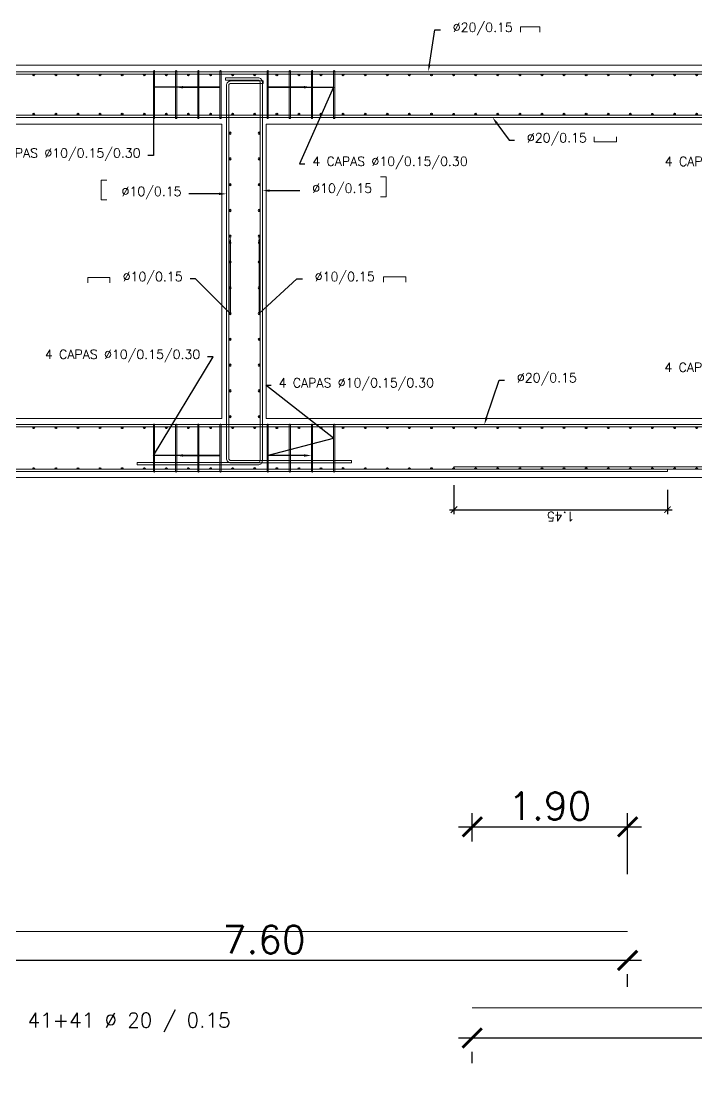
# Model space of a CAD drawing. Header units: metres. Extents: x 1291 to 1536, y 1774 to 1932.
# Drawn here: x 1377.64 to 1382.23, y 1786.16 to 1793.29 of the extents above; entities that cross this region are included whole.
import ezdxf
from ezdxf import colors
from ezdxf.entities.mleader import LeaderData, LeaderLine
from ezdxf.math import Vec2, Vec3

# ---------------------------------------------------------------- set-up
doc = ezdxf.new("R2010")
doc.units = ezdxf.units.M
doc.layers.add('Des', color=4, linetype='Continuous', lineweight=20)
doc.layers.add('YPSOM_ARMADURAS', color=164, linetype='Continuous')
doc.styles.add('SPING-TEXTO', font='romans.shx')
doc.styles.add('YPSOM-TEXTO', font='romans.shx')
doc.styles.add('YPSOM_40', font='romans.shx', dxfattribs={"height": 0.1})
doc.dimstyles.new('SPing_75', dxfattribs={"dimscale": 0.075, "dimtxt": 2.5, "dimasz": 1.75, "dimexe": 1.25, "dimexo": 5, "dimtad": 1, "dimzin": 1, "dimdsep": 46, "dimtxsty": 'SPING-TEXTO', "dimblk": 'ARCHTICK', "dimcen": 0, "dimdle": 1.25, "dimclrd": 1, "dimclre": 9, "dimclrt": 2, "dimadec": 0, "dimazin": 0, "dimtfac": 1, "dimtmove": 0, "dimatfit": 3, "dimfxl": 1, "dimarcsym": 0})
doc.dimstyles.new('YPSOM_25', dxfattribs={"dimscale": 0.025, "dimtxt": 2.5, "dimasz": 1.75, "dimexe": 1.25, "dimexo": 5, "dimtad": 1, "dimzin": 1, "dimdsep": 46, "dimtxsty": 'YPSOM-TEXTO', "dimblk": 'ARCHTICK', "dimcen": 0, "dimdle": 1.25, "dimclrd": 1, "dimclre": 9, "dimclrt": 2, "dimadec": 0, "dimazin": 0, "dimtfac": 1, "dimtmove": 0, "dimatfit": 3, "dimfxl": 1, "dimarcsym": 0})

# ---------------------------------------------------------------- blocks, each defined once
blk = doc.blocks.new('*U168')
at = {"layer": 'YPSOM_ARMADURAS'}
blk.add_circle((0, 0), 0.005, dxfattribs=at)
blk = doc.blocks.new('*U169')
at = {"layer": 'Des', "color": 0, "linetype": 'ByBlock', "lineweight": -2, "transparency": 16777216}
for p in [(-2.3364, -1.3532), (-2.4662, -1.4284), (-2.596, -1.5035), (-2.7258, -1.5787), (-2.8556, -1.6539), (-2.9854, -1.7291), (-3.1152, -1.8042), (-3.245, -1.8794), (-3.3748, -1.9546), (-3.5046, -2.0298), (-3.6344, -2.105), (-3.7642, -2.1801), (-3.894, -2.2553), (-4.0238, -2.3305), (-4.1536, -2.4057), (-4.2834, -2.4808), (-4.4133, -2.556), (-4.5431, -2.6312), (-4.6729, -2.7064), (-4.8027, -2.7815), (-4.9325, -2.8567), (-5.0623, -2.9319), (-5.1921, -3.0071), (-5.3219, -3.0823), (-5.4517, -3.1574), (-5.5815, -3.2326), (-5.7113, -3.3078), (-5.8411, -3.383), (-5.9709, -3.4581), (-6.1007, -3.5333), (-6.2305, -3.6085)]:
    blk.add_blockref('*U168', p, dxfattribs=at)
blk = doc.blocks.new('*U160')
at = {"layer": 'YPSOM_ARMADURAS'}
blk.add_circle((0, 0), 0.005, dxfattribs=at)
blk = doc.blocks.new('*U161')
at = {"layer": 'Des', "color": 0, "linetype": 'ByBlock', "lineweight": -2, "transparency": 16777216}
for p in [(-2.3364, -1.3532), (-2.4662, -1.4284), (-2.596, -1.5035), (-2.7258, -1.5787), (-2.8556, -1.6539), (-2.9854, -1.7291), (-3.1152, -1.8042), (-3.245, -1.8794), (-3.3748, -1.9546), (-3.5046, -2.0298), (-3.6344, -2.105), (-3.7642, -2.1801), (-3.894, -2.2553), (-4.0238, -2.3305), (-4.1536, -2.4057), (-4.2834, -2.4808), (-4.4133, -2.556), (-4.5431, -2.6312), (-4.6729, -2.7064), (-4.8027, -2.7815), (-4.9325, -2.8567), (-5.0623, -2.9319), (-5.1921, -3.0071), (-5.3219, -3.0823), (-5.4517, -3.1574), (-5.5815, -3.2326), (-5.7113, -3.3078), (-5.8411, -3.383), (-5.9709, -3.4581), (-6.1007, -3.5333), (-6.2305, -3.6085)]:
    blk.add_blockref('*U160', p, dxfattribs=at)
blk = doc.blocks.new('*U166')
at = {"layer": 'YPSOM_ARMADURAS'}
blk.add_circle((0, 0), 0.005, dxfattribs=at)
blk = doc.blocks.new('*U167')
at = {"layer": 'Des', "color": 0, "linetype": 'ByBlock', "lineweight": -2, "transparency": 16777216}
for p in [(-2.3364, -1.3532), (-2.4662, -1.4284), (-2.596, -1.5035), (-2.7258, -1.5787), (-2.8556, -1.6539), (-2.9854, -1.7291), (-3.1152, -1.8042), (-3.245, -1.8794), (-3.3748, -1.9546), (-3.5046, -2.0298), (-3.6344, -2.105), (-3.7642, -2.1801), (-3.894, -2.2553), (-4.0238, -2.3305), (-4.1536, -2.4057), (-4.2834, -2.4808), (-4.4133, -2.556), (-4.5431, -2.6312), (-4.6729, -2.7064), (-4.8027, -2.7815), (-4.9325, -2.8567), (-5.0623, -2.9319), (-5.1921, -3.0071), (-5.3219, -3.0823), (-5.4517, -3.1574), (-5.5815, -3.2326), (-5.7113, -3.3078), (-5.8411, -3.383), (-5.9709, -3.4581), (-6.1007, -3.5333), (-6.2305, -3.6085)]:
    blk.add_blockref('*U166', p, dxfattribs=at)
blk = doc.blocks.new('*U164')
at = {"layer": 'YPSOM_ARMADURAS'}
blk.add_circle((0, 0), 0.005, dxfattribs=at)
blk = doc.blocks.new('*U165')
at = {"layer": 'Des', "color": 0, "linetype": 'ByBlock', "lineweight": -2, "transparency": 16777216}
for p in [(-2.3364, -1.3532), (-2.4662, -1.4284), (-2.596, -1.5035), (-2.7258, -1.5787), (-2.8556, -1.6539), (-2.9854, -1.7291), (-3.1152, -1.8042), (-3.245, -1.8794), (-3.3748, -1.9546), (-3.5046, -2.0298), (-3.6344, -2.105), (-3.7642, -2.1801), (-3.894, -2.2553), (-4.0238, -2.3305), (-4.1536, -2.4057), (-4.2834, -2.4808), (-4.4133, -2.556), (-4.5431, -2.6312), (-4.6729, -2.7064), (-4.8027, -2.7815), (-4.9325, -2.8567), (-5.0623, -2.9319), (-5.1921, -3.0071), (-5.3219, -3.0823), (-5.4517, -3.1574), (-5.5815, -3.2326), (-5.7113, -3.3078), (-5.8411, -3.383), (-5.9709, -3.4581), (-6.1007, -3.5333), (-6.2305, -3.6085)]:
    blk.add_blockref('*U164', p, dxfattribs=at)
blk = doc.blocks.new('*U162')
at = {"layer": 'YPSOM_ARMADURAS'}
blk.add_circle((0, 0), 0.006, dxfattribs=at)
blk = doc.blocks.new('*U163')
at = {"layer": 'Des', "color": 0, "linetype": 'ByBlock', "lineweight": -2, "transparency": 16777216}
for p in [(0, 0), (0.0877, -0.1514), (0.1754, -0.3029), (0.2631, -0.4543), (0.3508, -0.6057), (0.4385, -0.7572), (0.5262, -0.9086), (0.6139, -1.06), (0.7017, -1.2115), (0.7894, -1.3629), (0.8771, -1.5144), (0.9648, -1.6658)]:
    blk.add_blockref('*U162', p, dxfattribs=at)
blk = doc.blocks.new('*U150')
at = {"layer": 'YPSOM_ARMADURAS'}
blk.add_circle((0, 0), 0.006, dxfattribs=at)
blk = doc.blocks.new('*U151')
at = {"layer": 'Des', "color": 0, "linetype": 'ByBlock', "lineweight": -2, "transparency": 16777216}
for p in [(0, 0), (0.0877, -0.1514), (0.1754, -0.3029), (0.2631, -0.4543), (0.3508, -0.6057), (0.4385, -0.7572), (0.5262, -0.9086), (0.6139, -1.06), (0.7017, -1.2115), (0.7894, -1.3629), (0.8771, -1.5144), (0.9648, -1.6658)]:
    blk.add_blockref('*U150', p, dxfattribs=at)
blk = doc.blocks.new('_ArchTick')
at = {"color": 0, "linetype": 'ByBlock', "const_width": 0.15}
blk.add_lwpolyline([(-0.5, -0.5), (0.5, 0.5)], dxfattribs=at)
blk = doc.blocks.new('*D262')
at = {"layer": 'Defpoints', "color": 0, "transparency": 16777216}
for p in [(1380.578, 1790.2679), (1382.028, 1790.235), (1382.028, 1789.9762)]:
    blk.add_point(p, dxfattribs=at)
at = {"layer": 'Des', "color": 9, "lineweight": -2, "transparency": 16777216}
for p, q in [((1380.578, 1790.1429), (1380.578, 1789.9449)), ((1382.028, 1790.11), (1382.028, 1789.9449))]:
    blk.add_line(p, q, dxfattribs=at)
at = {"layer": 'Des', "color": 1, "lineweight": -2, "transparency": 16777216}
blk.add_line((1380.5468, 1789.9762), (1382.0593, 1789.9762), dxfattribs=at)
at = {"layer": 'Des', "color": 1, "lineweight": -2, "transparency": 16777216, "xscale": 0.04375, "yscale": 0.04375, "zscale": 0.04375, "rotation": 180}
blk.add_blockref('_ArchTick', (1380.578, 1789.9762), dxfattribs=at)
at = {"layer": 'Des', "color": 1, "lineweight": -2, "transparency": 16777216, "xscale": 0.04375, "yscale": 0.04375, "zscale": 0.04375}
blk.add_blockref('_ArchTick', (1382.028, 1789.9762), dxfattribs=at)
at = {"layer": 'Des', "color": 2, "transparency": 16777216, "insert": (1381.303, 1789.9293), "char_height": 0.0625, "attachment_point": 5, "rotation": 180, "style": 'YPSOM-TEXTO'}
blk.add_mtext('1.45', dxfattribs=at)
blk = doc.blocks.new('*D270')
at = {"layer": 'Defpoints', "color": 0, "transparency": 16777216}
for p in [(1381.7568, 1787.8228), (1380.702, 1787.3475), (1381.7568, 1787.1263)]:
    blk.add_point(p, dxfattribs=at)
at = {"layer": 'Des', "color": 9, "lineweight": -2, "transparency": 16777216}
for p, q in [((1380.702, 1787.7225), (1380.702, 1787.9166)), ((1381.7568, 1787.5013), (1381.7568, 1787.9166))]:
    blk.add_line(p, q, dxfattribs=at)
at = {"layer": 'Des', "color": 1, "lineweight": -2, "transparency": 16777216}
blk.add_line((1380.6082, 1787.8228), (1381.8505, 1787.8228), dxfattribs=at)
at = {"layer": 'Des', "color": 1, "lineweight": -2, "transparency": 16777216, "xscale": 0.13125, "yscale": 0.13125, "zscale": 0.13125, "rotation": 180}
blk.add_blockref('_ArchTick', (1380.702, 1787.8228), dxfattribs=at)
at = {"layer": 'Des', "color": 1, "lineweight": -2, "transparency": 16777216, "xscale": 0.13125, "yscale": 0.13125, "zscale": 0.13125}
blk.add_blockref('_ArchTick', (1381.7568, 1787.8228), dxfattribs=at)
at = {"layer": 'Des', "color": 2, "transparency": 16777216, "insert": (1381.2294, 1787.9635), "char_height": 0.1875, "attachment_point": 5, "style": 'SPING-TEXTO'}
blk.add_mtext('1.90', dxfattribs=at)
blk = doc.blocks.new('*D272')
at = {"layer": 'Defpoints', "color": 0, "transparency": 16777216}
for p in [(1376.8215, 1787.1122), (1381.7568, 1787.1122), (1376.8215, 1786.9158)]:
    blk.add_point(p, dxfattribs=at)
at = {"layer": 'Des', "color": 1, "lineweight": -2, "transparency": 16777216}
blk.add_line((1381.8505, 1786.9158), (1376.7277, 1786.9158), dxfattribs=at)
at = {"layer": 'Des', "color": 9, "lineweight": -2, "transparency": 16777216}
for p, q in [((1376.8215, 1786.7372), (1376.8215, 1786.8221)), ((1381.7568, 1786.7372), (1381.7568, 1786.8221))]:
    blk.add_line(p, q, dxfattribs=at)
at = {"layer": 'Des', "color": 1, "lineweight": -2, "transparency": 16777216, "xscale": 0.13125, "yscale": 0.13125, "zscale": 0.13125, "rotation": 180}
blk.add_blockref('_ArchTick', (1376.8215, 1786.9158), dxfattribs=at)
at = {"layer": 'Des', "color": 1, "lineweight": -2, "transparency": 16777216, "xscale": 0.13125, "yscale": 0.13125, "zscale": 0.13125}
blk.add_blockref('_ArchTick', (1381.7568, 1786.9158), dxfattribs=at)
at = {"layer": 'Des', "color": 2, "transparency": 16777216, "insert": (1379.2891, 1787.0564), "char_height": 0.1875, "attachment_point": 5, "style": 'SPING-TEXTO'}
blk.add_mtext('7.60', dxfattribs=at)
blk = doc.blocks.new('*D273')
at = {"layer": 'Defpoints', "color": 0, "transparency": 16777216}
for p in [(1380.702, 1786.5942), (1388.5801, 1786.5942), (1388.5801, 1786.3892)]:
    blk.add_point(p, dxfattribs=at)
at = {"layer": 'Des', "color": 1, "lineweight": -2, "transparency": 16777216}
blk.add_line((1380.6082, 1786.3892), (1388.6739, 1786.3892), dxfattribs=at)
at = {"layer": 'Des', "color": 9, "lineweight": -2, "transparency": 16777216}
for p, q in [((1380.702, 1786.2192), (1380.702, 1786.2955)), ((1388.5801, 1786.2192), (1388.5801, 1786.2955))]:
    blk.add_line(p, q, dxfattribs=at)
at = {"layer": 'Des', "color": 1, "lineweight": -2, "transparency": 16777216, "xscale": 0.13125, "yscale": 0.13125, "zscale": 0.13125, "rotation": 180}
blk.add_blockref('_ArchTick', (1380.702, 1786.3892), dxfattribs=at)
at = {"layer": 'Des', "color": 1, "lineweight": -2, "transparency": 16777216, "xscale": 0.13125, "yscale": 0.13125, "zscale": 0.13125}
blk.add_blockref('_ArchTick', (1388.5801, 1786.3892), dxfattribs=at)
at = {"layer": 'Des', "color": 2, "transparency": 16777216, "insert": (1384.641, 1786.5299), "char_height": 0.1875, "attachment_point": 5, "style": 'SPING-TEXTO'}
blk.add_mtext('11.80', dxfattribs=at)

msp = doc.modelspace()

# ---------------------------------------------------------------- linework, layer by layer
at = {"layer": 'Des', "color": 9, "elevation": 76.49915}
for points in [[(1381.02974, 1793.21917), (1381.02974, 1793.25417), (1381.16147, 1793.25417), (1381.16147, 1793.21917)], [(1381.53082, 1792.50848), (1381.53082, 1792.47348), (1381.68082, 1792.47348), (1381.68082, 1792.50848)], [(1380.07988, 1792.10093), (1380.11772, 1792.10093), (1380.11772, 1792.23521), (1380.07988, 1792.23521)], [(1378.22092, 1792.07913), (1378.18308, 1792.07913), (1378.18308, 1792.21341), (1378.22092, 1792.21341)], [(1378.0925, 1791.51675), (1378.0925, 1791.55175), (1378.2425, 1791.55175), (1378.2425, 1791.51675)], [(1380.10021, 1791.52161), (1380.10021, 1791.55661), (1380.25021, 1791.55661), (1380.25021, 1791.52161)]]:
    msp.add_lwpolyline(points, dxfattribs=at)
at = {"layer": 'Des', "color": 9, "elevation": 40.44465}
for points in [[(1374.703, 1792.99446), (1392.203, 1792.99446), (1392.203, 1790.19446), (1374.703, 1790.19446)], [(1379.003, 1790.59446), (1379.003, 1792.59446), (1375.003, 1792.59446), (1375.003, 1790.59446)], [(1383.303, 1790.59446), (1383.303, 1792.59446), (1379.303, 1792.59446), (1379.303, 1790.59446)]]:
    msp.add_lwpolyline(points, close=True, dxfattribs=at)
for points in [[(1386.553, 1792.93346), (1386.553, 1792.94946), (1374.778, 1792.94946, 0.4142136), (1374.748, 1792.91946), (1374.748, 1792.59946), (1374.764, 1792.59946), (1374.764, 1792.91946, -0.4142136), (1374.778, 1792.93346)], [(1378.54589, 1792.63554), (1378.54589, 1792.95354, 1), (1378.53789, 1792.95354), (1378.53789, 1792.63554, 1)], [(1378.69589, 1792.63554), (1378.69589, 1792.95354, 1), (1378.68789, 1792.95354), (1378.68789, 1792.63554, 1)], [(1378.8465, 1792.63546), (1378.8465, 1792.95346, 1), (1378.8385, 1792.95346), (1378.8385, 1792.63546, 1)], [(1378.9965, 1792.63546), (1378.9965, 1792.95346, 1), (1378.9885, 1792.95346), (1378.9885, 1792.63546, 1)], [(1379.30951, 1792.63546), (1379.30951, 1792.95346, -1), (1379.31751, 1792.95346), (1379.31751, 1792.63546, -1)], [(1379.45951, 1792.63546), (1379.45951, 1792.95346, -1), (1379.46751, 1792.95346), (1379.46751, 1792.63546, -1)], [(1379.61012, 1792.63554), (1379.61012, 1792.95354, -1), (1379.61812, 1792.95354), (1379.61812, 1792.63554, -1)], [(1379.76012, 1792.63554), (1379.76012, 1792.95354, -1), (1379.76812, 1792.95354), (1379.76812, 1792.63554, -1)], [(1392.08421, 1792.90563), (1392.08421, 1792.66946, -0.4142136), (1392.05421, 1792.63946), (1374.8264, 1792.63946, -0.4142136), (1374.7964, 1792.66946), (1374.7964, 1792.89621), (1374.8124, 1792.89621), (1374.8124, 1792.66946, 0.4142136), (1374.8264, 1792.65546), (1392.05421, 1792.65546, 0.4142136), (1392.06821, 1792.66946), (1392.06821, 1792.90563)], [(1379.883, 1790.31017), (1379.063, 1790.31017, -0.4142136), (1379.049, 1790.32417), (1379.04931, 1792.85696, -0.4142136), (1379.06331, 1792.87096), (1379.28331, 1792.87096), (1379.28331, 1792.88696), (1379.06331, 1792.88696, 0.4142136), (1379.03331, 1792.85696), (1379.033, 1790.32417, 0.4142136), (1379.063, 1790.29417), (1379.883, 1790.29417)], [(1382.028, 1790.251), (1382.028, 1790.235), (1374.77822, 1790.235, -0.4142136), (1374.74822, 1790.265), (1374.74822, 1792.04446), (1374.76422, 1792.04446), (1374.76422, 1790.265, 0.4142136), (1374.77822, 1790.251)], [(1380.578, 1790.25187), (1380.578, 1790.26787), (1392.128, 1790.26787, 0.4142136), (1392.142, 1790.28187), (1392.142, 1792.04446), (1392.158, 1792.04446), (1392.158, 1790.28187, -0.4142136), (1392.128, 1790.25187)], [(1392.12904, 1790.23419), (1392.12904, 1790.52378, 0.4142136), (1392.09904, 1790.55378), (1374.80163, 1790.55378, 0.4142136), (1374.77163, 1790.52378), (1374.77163, 1790.23498), (1374.78763, 1790.23498), (1374.78763, 1790.52378, -0.4142136), (1374.80163, 1790.53778), (1392.09904, 1790.53778, -0.4142136), (1392.11304, 1790.52378), (1392.11304, 1790.23419)], [(1378.54589, 1790.55338), (1378.54589, 1790.23538, -1), (1378.53789, 1790.23538), (1378.53789, 1790.55338, -1)], [(1378.69589, 1790.55338), (1378.69589, 1790.23538, -1), (1378.68789, 1790.23538), (1378.68789, 1790.55338, -1)], [(1378.8465, 1790.55346), (1378.8465, 1790.23546, -1), (1378.8385, 1790.23546), (1378.8385, 1790.55346, -1)], [(1378.9965, 1790.55346), (1378.9965, 1790.23546, -1), (1378.9885, 1790.23546), (1378.9885, 1790.55346, -1)], [(1379.30951, 1790.55346), (1379.30951, 1790.23546, 1), (1379.31751, 1790.23546), (1379.31751, 1790.55346, 1)], [(1379.45951, 1790.55346), (1379.45951, 1790.23546, 1), (1379.46751, 1790.23546), (1379.46751, 1790.55346, 1)], [(1379.61012, 1790.55338), (1379.61012, 1790.23538, 1), (1379.61812, 1790.23538), (1379.61812, 1790.55338, 1)], [(1379.76012, 1790.55338), (1379.76012, 1790.23538, 1), (1379.76812, 1790.23538), (1379.76812, 1790.55338, 1)]]:
    msp.add_lwpolyline(points, format="xyb", close=True, dxfattribs=at)
msp.add_lwpolyline([(1379.02741, 1792.89252), (1379.02741, 1792.90852), (1379.24741, 1792.90852, -0.4142136), (1379.27741, 1792.87852), (1379.27741, 1790.30987, -0.4142136), (1379.24741, 1790.27987), (1378.42741, 1790.27987), (1378.42741, 1790.29587), (1379.24741, 1790.29587, 0.4142136), (1379.26141, 1790.30987), (1379.26141, 1792.87852, 0.4142136), (1379.24741, 1792.89252), (1379.02741, 1792.89252)], format="xyb", dxfattribs=at)
at = {"layer": 'Des'}
for points in [[(1376.82149, 1786.5918), (1376.82149, 1787.1122), (1381.75675, 1787.1122)], [(1380.70195, 1786.59418), (1388.5801, 1786.59418), (1388.5801, 1786.15834)]]:
    msp.add_lwpolyline(points, dxfattribs=at)

# ---------------------------------------------------------------- block references
at = {"layer": 'Des', "color": 9, "rotation": 149.9219293539946}
for name, p in [('*U167', (1375.02534, 1792.92789, 40.44465)), ('*U165', (1375.02534, 1792.66242, 40.44465)), ('*U169', (1375.02534, 1790.53146, 40.44465)), ('*U161', (1375.02534, 1790.25646, 40.44465))]:
    msp.add_blockref(name, p, dxfattribs=at)
at = {"layer": 'Des', "color": 9, "xscale": -1, "rotation": 210.0780705469837}
for name, p in [('*U151', (1379.059, 1790.60792, 40.44465)), ('*U163', (1379.255, 1790.60793, 40.44465))]:
    msp.add_blockref(name, p, dxfattribs=at)

# ---------------------------------------------------------------- texts
at = {"layer": 'Des', "insert": (1377.68218, 1786.56091), "char_height": 0.1, "attachment_point": 1, "style": 'YPSOM_40'}
msp.add_mtext_dynamic_manual_height_columns('\\A1;41+41 Ø 20 / 0.15', width=1.7673425, gutter_width=0.5, heights=[0], dxfattribs=at)

# ---------------------------------------------------------------- dimensions: what is measured, and where the dimension line sits
at = {"layer": 'Des', "color": 9}
dim = msp.add_linear_dim(base=(1382.028, 1789.97615, 40.44465), p1=(1380.578, 1790.26787, 40.44465), p2=(1382.028, 1790.235, 40.44465), dimstyle='YPSOM_25', dxfattribs=at)
dim.commit()
dim.dimension.update_dxf_attribs({"geometry": '*D262', "text_midpoint": (1381.303, 1789.92928, 40.44465)})
at = {"layer": 'Des'}
for base, p1, p2, text, picture, middle in [((1381.75675, 1787.82284), (1380.70195, 1787.34746), (1381.75675, 1787.12627), '1.90', '*D270', (1381.22935, 1787.96347)), ((1376.82149, 1786.91582), (1381.75675, 1787.1122), (1376.82149, 1787.1122), '7.60', '*D272', (1379.28912, 1787.05645)), ((1388.5801, 1786.38923), (1380.70195, 1786.59418), (1388.5801, 1786.59418), '11.80', '*D273', (1384.64103, 1786.52986))]:
    dim = msp.add_linear_dim(base=base, p1=p1, p2=p2, text=text, dimstyle='SPing_75', dxfattribs=at)
    dim.commit()
    dim.dimension.update_dxf_attribs({"geometry": picture, "text_midpoint": middle})

# ---------------------------------------------------------------- leaders
at = {"layer": 'Des', "color": 9}
ml = msp.add_multileader_mtext('Standard', dxfattribs=at)
ml.set_content('Ø20/0.15', color=2, style='YPSOM-TEXTO')
ml.set_leader_properties(color=1)
ml.build(insert=Vec2(0, 0))
ml.multileader.update_dxf_attribs({"text_left_attachment_type": 2, "text_right_attachment_type": 2, "dogleg_length": 1.5, "arrow_head_size": 0.05, "scale": 0.025})
ctx = ml.context
ctx.base_point, ctx.scale, ctx.char_height, ctx.arrow_head_size, ctx.landing_gap_size, ctx.plane_origin, ctx.plane_x_axis, ctx.plane_y_axis = Vec3(1380.48666, 1793.23464, 40.44465), 0.025, 0.0625, 0.05, 0.05, Vec3(1385.73352, 1792.99161, 40.44465), Vec3(1, 0, 0), Vec3(0, 1, 0)
ctx.left_attachment, ctx.right_attachment, ctx.text_align_type = 2, 2, 2
notes = []
notes.append((ctx, [(0, (1, 1, 0), (1380.44916, 1793.23464, 40.44465), (1, 0, 0), 0.0375, [(0, [(1380.40309, 1792.94946, 40.44465)], 0, [])])]))
ctx.mtext.insert, ctx.mtext.text_direction, ctx.mtext.width, ctx.mtext.alignment, ctx.mtext.flow_direction = Vec3(1380.97714, 1793.28226, 40.44465), Vec3(1, 0, 0), 0.4381369, 3, 5
ml = msp.add_multileader_mtext('Standard', dxfattribs=at)
ml.set_content('4 CAPAS Ø10/0.15/0.30', color=2, style='YPSOM-TEXTO')
ml.set_leader_properties(color=1)
ml.build(insert=Vec2(0, 0))
ml.multileader.update_dxf_attribs({"text_left_attachment_type": 2, "text_right_attachment_type": 2, "dogleg_length": 1.5, "arrow_head_size": 0.05, "scale": 0.025})
ctx = ml.context
ctx.base_point, ctx.scale, ctx.char_height, ctx.arrow_head_size, ctx.landing_gap_size, ctx.plane_origin, ctx.plane_x_axis, ctx.plane_y_axis = Vec3(1377.20991, 1792.38142, 40.44465), 0.025, 0.0625, 0.05, 0.05, Vec3(1384.28789, 1792.74454, 40.44465), Vec3(1, 0, 0), Vec3(0, 1, 0)
ctx.left_attachment, ctx.right_attachment, ctx.text_align_type = 2, 2, 2
notes.append((ctx, [(1, (1, 1, 0), (1378.53789, 1792.38142, 40.44465), (-1, 0, 0), 0.0375, [(2, [(1378.68789, 1792.84454, 40.44465), (1378.83789, 1792.84454, 40.44465), (1378.98789, 1792.84454, 40.44465), (1378.53789, 1792.84454, 40.44465)], 0, [])])]))
ctx.mtext.insert, ctx.mtext.text_direction, ctx.mtext.alignment, ctx.mtext.flow_direction = Vec3(1378.45039, 1792.42904, 40.44465), Vec3(1, 0, 0), 3, 5
ml = msp.add_multileader_mtext('Standard', dxfattribs=at)
ml.set_content('4 CAPAS Ø10/0.15/0.30', color=2, style='YPSOM-TEXTO')
ml.set_leader_properties(color=1)
ml.build(insert=Vec2(0, 0))
ml.multileader.update_dxf_attribs({"text_left_attachment_type": 2, "text_right_attachment_type": 2, "dogleg_length": 1.5, "arrow_head_size": 0.05, "scale": 0.025})
ctx = ml.context
ctx.base_point, ctx.scale, ctx.char_height, ctx.arrow_head_size, ctx.landing_gap_size, ctx.plane_origin, ctx.plane_x_axis, ctx.plane_y_axis = Vec3(1379.56605, 1792.32478, 40.44465), 0.025, 0.0625, 0.05, 0.05, Vec3(1384.61012, 1792.74462, 40.44465), Vec3(1, 0, 0), Vec3(0, 1, 0)
ctx.left_attachment, ctx.right_attachment = 2, 2
notes.append((ctx, [(1, (1, 1, 0), (1379.52855, 1792.32478, 40.44465), (1, 0, 0), 0.0375, [(2, [(1379.61012, 1792.84462, 40.44465), (1379.46012, 1792.84462, 40.44465), (1379.31012, 1792.84462, 40.44465), (1379.76012, 1792.84462, 40.44465)], 0, [])])]))
ctx.mtext.insert, ctx.mtext.text_direction, ctx.mtext.rotation, ctx.mtext.flow_direction = Vec3(1379.61605, 1792.3724, 40.44465), Vec3(1, 0, 0), 6.2831853, 5
ml = msp.add_multileader_mtext('Standard', dxfattribs=at)
ml.set_content('4 CAPAS Ø10/0.15/0.30', color=2, style='YPSOM-TEXTO')
ml.set_leader_properties(color=1)
ml.build(insert=Vec2(0, 0))
ml.multileader.update_dxf_attribs({"text_left_attachment_type": 2, "text_right_attachment_type": 2, "dogleg_length": 1.5, "arrow_head_size": 0.05, "scale": 0.025})
ctx = ml.context
ctx.base_point, ctx.scale, ctx.char_height, ctx.arrow_head_size, ctx.landing_gap_size, ctx.plane_origin, ctx.plane_x_axis, ctx.plane_y_axis = Vec3(1381.82398, 1792.32435, 40.44465), 0.025, 0.0625, 0.05, 0.05, Vec3(1383.78789, 1792.74454, 40.44465), Vec3(1, 0, 0), Vec3(0, 1, 0)
ctx.left_attachment, ctx.right_attachment, ctx.text_align_type = 2, 2, 2
notes.append((ctx, [(1, (1, 1, 0), (1383.15196, 1792.32435, 40.44465), (-1, 0, 0), 0.0375, [(0, [(1382.98789, 1792.84454, 40.44465), (1383.13789, 1792.84454, 40.44465), (1383.28789, 1792.84454, 40.44465), (1382.84589, 1792.8286, 40.44465)], 0, [])])]))
ctx.mtext.insert, ctx.mtext.text_direction, ctx.mtext.alignment, ctx.mtext.flow_direction = Vec3(1383.06446, 1792.37197, 40.44465), Vec3(1, 0, 0), 3, 5
ml = msp.add_multileader_mtext('Standard', dxfattribs=at)
ml.set_content('Ø20/0.15', color=2, style='YPSOM-TEXTO')
ml.set_leader_properties(color=1)
ml.build(insert=Vec2(0, 0))
ml.multileader.update_dxf_attribs({"text_left_attachment_type": 2, "text_right_attachment_type": 2, "dogleg_length": 1.5, "arrow_head_size": 0.05, "scale": 0.025})
ctx = ml.context
ctx.base_point, ctx.scale, ctx.char_height, ctx.arrow_head_size, ctx.landing_gap_size, ctx.plane_origin, ctx.plane_x_axis, ctx.plane_y_axis = Vec3(1380.98976, 1792.4847, 40.44465), 0.025, 0.0625, 0.05, 0.05, Vec3(1386.39967, 1792.34166, 40.44465), Vec3(1, 0, 0), Vec3(0, 1, 0)
ctx.left_attachment, ctx.right_attachment, ctx.text_align_type = 2, 2, 2
notes.append((ctx, [(0, (1, 1, 0), (1380.95226, 1792.4847, 40.44465), (1, 0, 0), 0.0375, [(0, [(1380.83972, 1792.63946, 40.44465)], 0, [])])]))
ctx.mtext.insert, ctx.mtext.text_direction, ctx.mtext.width, ctx.mtext.alignment, ctx.mtext.flow_direction = Vec3(1381.48023, 1792.53232, 40.44465), Vec3(1, 0, 0), 0.4381369, 3, 5
ml = msp.add_multileader_mtext('Standard', dxfattribs=at)
ml.set_content('Ø10/0.15', color=2, style='YPSOM-TEXTO')
ml.set_leader_properties(color=1)
ml.build(insert=Vec2(0, 0))
ml.multileader.update_dxf_attribs({"text_left_attachment_type": 2, "text_right_attachment_type": 2, "dogleg_length": 1.5, "arrow_head_size": 0.05, "scale": 0.025})
ctx = ml.context
ctx.base_point, ctx.scale, ctx.char_height, ctx.arrow_head_size, ctx.landing_gap_size, ctx.plane_origin, ctx.plane_x_axis, ctx.plane_y_axis = Vec3(1378.23796, 1792.12064, 40.44465), 0.025, 0.0625, 0.05, 0.05, Vec3(1384.33323, 1792.12064, 40.44465), Vec3(1, 0, 0), Vec3(0, 1, 0)
ctx.left_attachment, ctx.right_attachment, ctx.text_align_type = 2, 2, 2
notes.append((ctx, [(0, (1, 1, 0), (1378.81593, 1792.12064, 40.44465), (-1, 0, 0), 0.0375, [(0, [(1379.03323, 1792.12064, 40.44465)], 0, [])])]))
ctx.mtext.insert, ctx.mtext.text_direction, ctx.mtext.rotation, ctx.mtext.alignment, ctx.mtext.flow_direction = Vec3(1378.72843, 1792.16826, 40.44465), Vec3(1, 0, 0), 6.2831853, 3, 5
ml = msp.add_multileader_mtext('Standard', dxfattribs=at)
ml.set_content('Ø10/0.15', color=2, style='YPSOM-TEXTO')
ml.set_leader_properties(color=1)
ml.build(insert=Vec2(0, 0))
ml.multileader.update_dxf_attribs({"text_left_attachment_type": 2, "text_right_attachment_type": 2, "dogleg_length": 1.5, "arrow_head_size": 0.05, "scale": 0.025})
ctx = ml.context
ctx.base_point, ctx.scale, ctx.char_height, ctx.arrow_head_size, ctx.landing_gap_size, ctx.plane_origin, ctx.plane_x_axis, ctx.plane_y_axis = Vec3(1379.53221, 1792.14244, 40.44465), 0.025, 0.0625, 0.05, 0.05, Vec3(1384.57741, 1792.14244, 40.44465), Vec3(1, 0, 0), Vec3(0, 1, 0)
ctx.left_attachment, ctx.right_attachment, ctx.text_align_type = 2, 2, 2
notes.append((ctx, [(0, (1, 1, 0), (1379.49471, 1792.14244, 40.44465), (1, 0, 0), 0.0375, [(0, [(1379.27741, 1792.14244, 40.44465)], 0, [])])]))
ctx.mtext.insert, ctx.mtext.text_direction, ctx.mtext.alignment, ctx.mtext.flow_direction = Vec3(1380.02269, 1792.19006, 40.44465), Vec3(1, 0, 0), 3, 5
ml = msp.add_multileader_mtext('Standard', dxfattribs=at)
ml.set_content('Ø10/0.15', color=2, style='YPSOM-TEXTO')
ml.set_leader_properties(color=1)
ml.build(insert=Vec2(0, 0))
ml.multileader.update_dxf_attribs({"text_left_attachment_type": 2, "text_right_attachment_type": 2, "dogleg_length": 1.5, "arrow_head_size": 0.05, "scale": 0.025})
ctx = ml.context
ctx.base_point, ctx.scale, ctx.char_height, ctx.arrow_head_size, ctx.landing_gap_size, ctx.plane_origin, ctx.plane_x_axis, ctx.plane_y_axis = Vec3(1378.24553, 1791.54293, 40.44465), 0.025, 0.0625, 0.05, 0.05, Vec3(1384.38049, 1791.83293, 40.44465), Vec3(1, 0, 0), Vec3(0, 1, 0)
ctx.left_attachment, ctx.right_attachment, ctx.text_align_type = 2, 2, 2
notes.append((ctx, [(0, (1, 1, 0), (1378.82351, 1791.54293, 40.44465), (-1, 0, 0), 0.0375, [(1, [(1379.059, 1791.83292, 40.44465), (1379.059, 1791.30792, 40.44465)], 0, [])])]))
ctx.mtext.insert, ctx.mtext.text_direction, ctx.mtext.alignment, ctx.mtext.flow_direction = Vec3(1378.73601, 1791.59055, 40.44465), Vec3(1, 0, 0), 3, 5
ml = msp.add_multileader_mtext('Standard', dxfattribs=at)
ml.set_content('Ø10/0.15', color=2, style='YPSOM-TEXTO')
ml.set_leader_properties(color=1)
ml.build(insert=Vec2(0, 0))
ml.multileader.update_dxf_attribs({"text_left_attachment_type": 2, "text_right_attachment_type": 2, "dogleg_length": 1.5, "arrow_head_size": 0.05, "scale": 0.025})
ctx = ml.context
ctx.base_point, ctx.scale, ctx.char_height, ctx.arrow_head_size, ctx.landing_gap_size, ctx.plane_origin, ctx.plane_x_axis, ctx.plane_y_axis = Vec3(1379.54949, 1791.54293, 40.44465), 0.025, 0.0625, 0.05, 0.05, Vec3(1384.555, 1791.83293, 40.44465), Vec3(1, 0, 0), Vec3(0, 1, 0)
ctx.left_attachment, ctx.right_attachment, ctx.text_align_type = 2, 2, 2
notes.append((ctx, [(0, (1, 1, 0), (1379.51199, 1791.54293, 40.44465), (1, 0, 0), 0.0375, [(1, [(1379.255, 1791.83293, 40.44465), (1379.255, 1791.30793, 40.44465)], 0, [])])]))
ctx.mtext.insert, ctx.mtext.text_direction, ctx.mtext.alignment, ctx.mtext.flow_direction = Vec3(1380.03997, 1791.59055, 40.44465), Vec3(1, 0, 0), 3, 5
ml = msp.add_multileader_mtext('Standard', dxfattribs=at)
ml.set_content('4 CAPAS Ø10/0.15/0.30', color=2, style='YPSOM-TEXTO')
ml.set_leader_properties(color=1)
ml.build(insert=Vec2(0, 0))
ml.multileader.update_dxf_attribs({"text_left_attachment_type": 2, "text_right_attachment_type": 2, "dogleg_length": 1.5, "arrow_head_size": 0.05, "scale": 0.025})
ctx = ml.context
ctx.base_point, ctx.scale, ctx.char_height, ctx.arrow_head_size, ctx.landing_gap_size, ctx.plane_origin, ctx.plane_x_axis, ctx.plane_y_axis = Vec3(1377.61512, 1791.01449, 40.44465), 0.025, 0.0625, 0.05, 0.05, Vec3(1384.28789, 1790.44438, 40.44465), Vec3(1, 0, 0), Vec3(0, 1, 0)
ctx.left_attachment, ctx.right_attachment, ctx.text_align_type = 2, 2, 2
notes.append((ctx, [(1, (1, 1, 0), (1378.9431, 1791.01449, 40.44465), (-1, 0, 0), 0.0375, [(2, [(1378.68789, 1790.34438, 40.44465), (1378.83789, 1790.34438, 40.44465), (1378.98789, 1790.34438, 40.44465), (1378.53789, 1790.34438, 40.44465)], 0, [])])]))
ctx.mtext.insert, ctx.mtext.text_direction, ctx.mtext.rotation, ctx.mtext.alignment, ctx.mtext.flow_direction = Vec3(1378.8556, 1791.06211, 40.44465), Vec3(1, 0, 0), 6.2831853, 3, 5
ml = msp.add_multileader_mtext('Standard', dxfattribs=at)
ml.set_content('4 CAPAS Ø10/0.15/0.30', color=2, style='YPSOM-TEXTO')
ml.set_leader_properties(color=1)
ml.build(insert=Vec2(0, 0))
ml.multileader.update_dxf_attribs({"text_left_attachment_type": 2, "text_right_attachment_type": 2, "dogleg_length": 1.5, "arrow_head_size": 0.05, "scale": 0.025})
ctx = ml.context
ctx.base_point, ctx.scale, ctx.char_height, ctx.arrow_head_size, ctx.landing_gap_size, ctx.plane_origin, ctx.plane_x_axis, ctx.plane_y_axis = Vec3(1381.82156, 1790.92659, 40.44465), 0.025, 0.0625, 0.05, 0.05, Vec3(1383.78789, 1790.44438, 40.44465), Vec3(1, 0, 0), Vec3(0, 1, 0)
ctx.left_attachment, ctx.right_attachment, ctx.text_align_type = 2, 2, 2
notes.append((ctx, [(1, (1, 1, 0), (1383.14954, 1790.92659, 40.44465), (-1, 0, 0), 0.0375, [(2, [(1382.98789, 1790.34438, 40.44465), (1383.13789, 1790.34438, 40.44465), (1383.28789, 1790.34438, 40.44465), (1382.83789, 1790.34438, 40.44465)], 0, [])])]))
ctx.mtext.insert, ctx.mtext.text_direction, ctx.mtext.rotation, ctx.mtext.alignment, ctx.mtext.flow_direction = Vec3(1383.06204, 1790.97421, 40.44465), Vec3(1, 0, 0), 6.2831853, 3, 5
ml = msp.add_multileader_mtext('Standard', dxfattribs=at)
ml.set_content('4 CAPAS Ø10/0.15/0.30', color=2, style='YPSOM-TEXTO')
ml.set_leader_properties(color=1)
ml.build(insert=Vec2(0, 0))
ml.multileader.update_dxf_attribs({"text_left_attachment_type": 2, "text_right_attachment_type": 2, "dogleg_length": 1.5, "arrow_head_size": 0.05, "scale": 0.025})
ctx = ml.context
ctx.base_point, ctx.scale, ctx.char_height, ctx.arrow_head_size, ctx.landing_gap_size, ctx.plane_origin, ctx.plane_x_axis, ctx.plane_y_axis = Vec3(1379.33716, 1790.82129, 40.44465), 0.025, 0.0625, 0.05, 0.05, Vec3(1384.61012, 1790.4443, 40.44465), Vec3(1, 0, 0), Vec3(0, 1, 0)
ctx.left_attachment, ctx.right_attachment = 2, 2
notes.append((ctx, [(1, (1, 1, 0), (1379.29966, 1790.82129, 40.44465), (1, 0, 0), 0.0375, [(0, [(1379.61012, 1790.3443, 40.44465), (1379.46012, 1790.3443, 40.44465), (1379.31012, 1790.3443, 40.44465), (1379.76012, 1790.46238, 40.44465)], 0, [])])]))
ctx.mtext.insert, ctx.mtext.text_direction, ctx.mtext.flow_direction = Vec3(1379.38716, 1790.86891, 40.44465), Vec3(1, 0, 0), 5
ml = msp.add_multileader_mtext('Standard', dxfattribs=at)
ml.set_content('Ø20/0.15', color=2, style='YPSOM-TEXTO')
ml.set_leader_properties(color=1)
ml.build(insert=Vec2(0, 0))
ml.multileader.update_dxf_attribs({"text_left_attachment_type": 2, "text_right_attachment_type": 2, "dogleg_length": 1.5, "arrow_head_size": 0.05, "scale": 0.025})
ctx = ml.context
ctx.base_point, ctx.scale, ctx.char_height, ctx.arrow_head_size, ctx.landing_gap_size, ctx.plane_origin, ctx.plane_x_axis, ctx.plane_y_axis = Vec3(1380.9218, 1790.85549, 40.44465), 0.025, 0.0625, 0.05, 0.05, Vec3(1386.02425, 1790.55378, 40.44465), Vec3(1, 0, 0), Vec3(0, 1, 0)
ctx.left_attachment, ctx.right_attachment, ctx.text_align_type = 2, 2, 2
notes.append((ctx, [(0, (1, 1, 0), (1380.8843, 1790.85549, 40.44465), (1, 0, 0), 0.0375, [(0, [(1380.78395, 1790.55378, 40.44465)], 0, [])])]))
ctx.mtext.insert, ctx.mtext.text_direction, ctx.mtext.width, ctx.mtext.alignment, ctx.mtext.flow_direction = Vec3(1381.41228, 1790.90311, 40.44465), Vec3(1, 0, 0), 0.4381369, 3, 5
for ctx, leaders in notes:
    for number, flags, end, landing, length, lines in leaders:
        leader = LeaderData()
        leader.index, (leader.has_last_leader_line, leader.has_dogleg_vector, leader.attachment_direction) = number, flags
        leader.last_leader_point, leader.dogleg_vector, leader.dogleg_length = Vec3(end), Vec3(landing), length
        for number, points, colour, breaks in lines:
            line = LeaderLine()
            line.index, line.vertices, line.color, line.breaks = number, Vec3.list(points), colors.encode_raw_color(colour), breaks
            leader.lines.append(line)
        ctx.leaders.append(leader)

doc.saveas('drawing.dxf')
